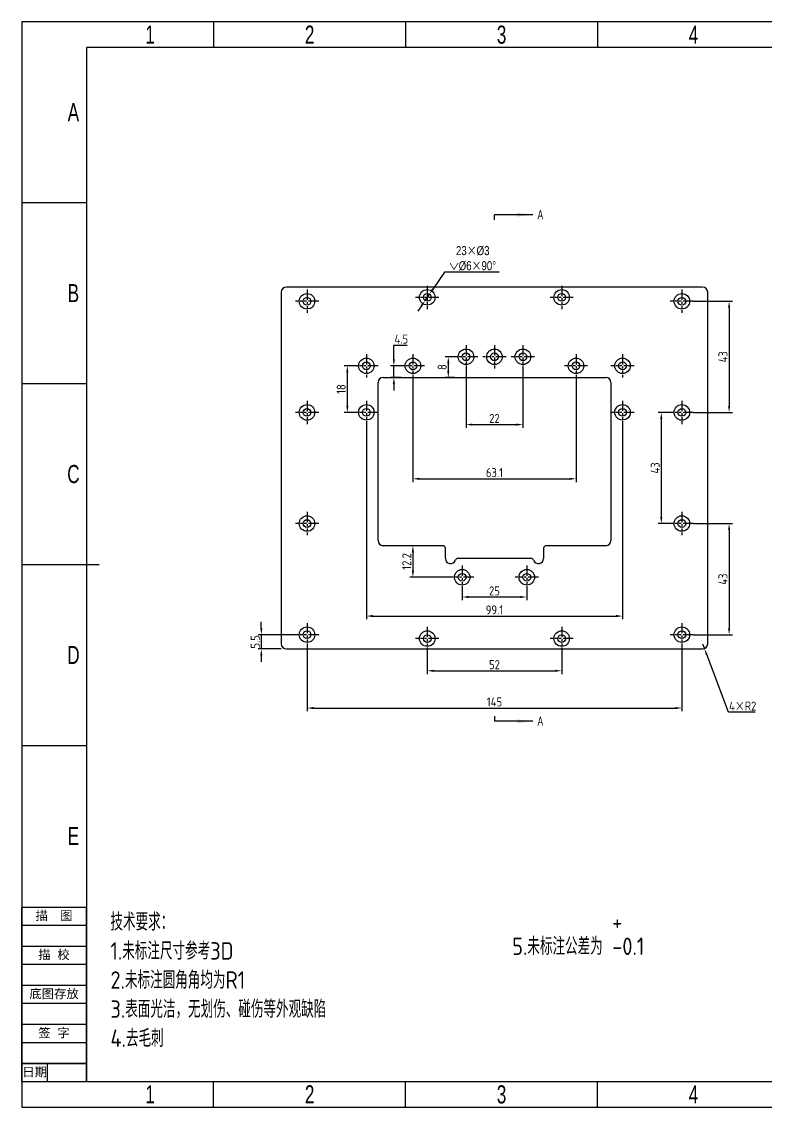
# Model space of a CAD drawing. Header units: millimetres. Extents: x 423 to 1017, y -78 to 342.
# Drawn here: x 423.2 to 711.2, y -78.1 to 341.9 of the extents above; entities that cross this region are included whole.
import ezdxf
from ezdxf.enums import TextEntityAlignment as Align

# ---------------------------------------------------------------- set-up
doc = ezdxf.new("R2010")
doc.units = ezdxf.units.MM
doc.header["$LTSCALE"] = 0.25
doc.header["$PDMODE"] = 3
doc.header["$PDSIZE"] = 1
doc.linetypes.add('PHANTOM2', pattern=[31.75, 15.875, -3.175, 3.175, -3.175, 3.175, -3.175])
doc.layers.get('0').update_dxf_attribs({"linetype": 'CONTINUOUS'})
doc.layers.get('Defpoints').update_dxf_attribs({"linetype": 'CONTINUOUS'})
for name, color, linetype in [('2双点画线', 6, 'PHANTOM2'), ('BMQZJ_DXF_CONTINUOUS_LINE', 7, 'CONTINUOUS'), ('BMQZJ_DXF_FORMAT', 7, 'CONTINUOUS'), ('DINGBAN_DXF_CONTINUOUS_LINE', 7, 'CONTINUOUS'), ('后壳_DXF_HATCHING', 7, 'CONTINUOUS')]:
    doc.layers.add(name, color=color, linetype=linetype)
doc.styles.get("Standard").update_dxf_attribs({"font": 'CHANGFANGSONG.TTF'})
doc.styles.add('TEXTSTYLE_2', font='CHANGFANGSONG.TTF')
doc.styles.add('TEXTSTYLE_3', font='CHANGFANGSONG.TTF')
doc.styles.add('字母', font='gbenor.shx', dxfattribs={"height": 3.5, "bigfont": 'gbcbig.shx'})
doc.styles.add('汉字', font='gbenor.shx', dxfattribs={"height": 5, "bigfont": 'gbcbig.shx'})
doc.dimstyles.get("Standard").update_dxf_attribs({"dimtxt": 3.5, "dimasz": 3.5, "dimexe": 1.5, "dimexo": 0, "dimtad": 1, "dimdsep": 46, "dimtxsty": 'STANDARD', "dimblk": '_FILLED', "dimblk1": '_FILLED', "dimblk2": '_FILLED', "dimcen": 0.09, "dimclrt": 3, "dimazin": 2, "dimtol": 1, "dimtp": 0.01, "dimtm": 0.01, "dimtfac": 1, "dimtofl": 0, "dimtmove": 0, "dimatfit": 3, "dimldrblk": '_FILLED', "dimfxl": 1, "dimtolj": 1, "dimarcsym": 0})
doc.dimstyles.new('正常', dxfattribs={"dimtxt": 3.5, "dimasz": 2.5, "dimexe": 1.25, "dimexo": 0, "dimtad": 1, "dimtoh": 1, "dimdsep": 46, "dimtxsty": '字母', "dimcen": 2.5, "dimclrd": 3, "dimclre": 3, "dimclrt": 3, "dimadec": 0, "dimazin": 0, "dimtfac": 1, "dimtmove": 0, "dimatfit": 3, "dimfxl": 1, "dimarcsym": 0})

# ---------------------------------------------------------------- blocks, each defined once
blk = doc.blocks.new('*T141')
at = {"layer": 'BMQZJ_DXF_FORMAT', "color": 0, "linetype": 'ByBlock', "lineweight": -2, "transparency": 16777216}
for p, q in [((0, 67.48), (25, 67.48)), ((0, 0), (0, 67.48)), ((25, 0), (25, 67.48)), ((0, 60.48), (25, 60.48)), ((0, 52.36), (25, 52.36)), ((0, 45.36), (25, 45.36)), ((0, 37.24), (25, 37.24)), ((0, 30.24), (25, 30.24)), ((0, 22.12), (25, 22.12)), ((0, 15.12), (25, 15.12)), ((0, 7), (25, 7)), ((10, 0), (10, 7)), ((0, 0), (25, 0))]:
    blk.add_line(p, q, dxfattribs=at)
at = {"layer": 'BMQZJ_DXF_FORMAT', "color": 3, "linetype": 'Continuous', "transparency": 16777216, "char_height": 3.5, "attachment_point": 5, "style": 'TEXTSTYLE_3'}
for s, insert, width in [('{\\fSimSun|b0|i0|c134|p2;描  图}', (12.5, 63.98), 24.88), ('描  校', (12.5, 48.86), 24.88), ('底图存放', (12.5, 33.74), 24.88), ('签  字', (12.5, 18.62), 24.88), ('日期', (5, 3.5), 9.88)]:
    blk.add_mtext(s, dxfattribs=dict(at, insert=insert, width=width))
blk = doc.blocks.new('*D217')
at = {"layer": 'BMQZJ_DXF_CONTINUOUS_LINE', "color": 3, "lineweight": -2, "transparency": 16777216}
for p, q in [((580.09, 98.74), (580.09, 89.53)), ((632.09, 98.74), (632.09, 89.53)), ((582.59, 90.78), (629.59, 90.78))]:
    blk.add_line(p, q, dxfattribs=at)
at = {"layer": 'BMQZJ_DXF_CONTINUOUS_LINE', "color": 3, "transparency": 16777216}
for points in [[(582.59, 91.2), (582.59, 90.36), (580.09, 90.78)], [(629.59, 91.2), (629.59, 90.36), (632.09, 90.78)]]:
    blk.add_solid(points, dxfattribs=at)
at = {"layer": 'Defpoints', "color": 0, "transparency": 16777216}
for p in [(580.09, 98.74), (632.09, 98.74), (632.09, 90.78)]:
    blk.add_point(p, dxfattribs=at)
at = {"layer": 'BMQZJ_DXF_CONTINUOUS_LINE', "color": 3, "transparency": 16777216, "insert": (606.09, 93.15), "char_height": 3.5, "attachment_point": 5, "style": '字母'}
blk.add_mtext('52', dxfattribs=at)
blk = doc.blocks.new('*D218')
at = {"layer": 'BMQZJ_DXF_CONTINUOUS_LINE', "color": 3, "lineweight": -2, "transparency": 16777216}
for p, q in [((593.59, 122.47), (593.59, 118.08)), ((618.59, 122.47), (618.59, 118.08)), ((596.09, 119.33), (616.09, 119.33))]:
    blk.add_line(p, q, dxfattribs=at)
at = {"layer": 'BMQZJ_DXF_CONTINUOUS_LINE', "color": 3, "transparency": 16777216}
for points in [[(596.09, 119.74), (596.09, 118.91), (593.59, 119.33)], [(616.09, 119.74), (616.09, 118.91), (618.59, 119.33)]]:
    blk.add_solid(points, dxfattribs=at)
at = {"layer": 'Defpoints', "color": 0, "transparency": 16777216}
for p in [(593.59, 122.47), (618.59, 122.47), (618.59, 119.33)]:
    blk.add_point(p, dxfattribs=at)
at = {"layer": 'BMQZJ_DXF_CONTINUOUS_LINE', "color": 3, "transparency": 16777216, "insert": (606.09, 121.7), "char_height": 3.5, "attachment_point": 5, "style": '字母'}
blk.add_mtext('25', dxfattribs=at)
blk = doc.blocks.new('*D219')
at = {"layer": 'BMQZJ_DXF_CONTINUOUS_LINE', "color": 3, "lineweight": -2, "transparency": 16777216}
for p, q in [((515.9, 107.24), (515.9, 109.74)), ((529.09, 104.74), (514.65, 104.74)), ((515.9, 104.74), (515.9, 99.24)), ((523.59, 99.24), (514.65, 99.24)), ((515.9, 96.74), (515.9, 94.24))]:
    blk.add_line(p, q, dxfattribs=at)
at = {"layer": 'BMQZJ_DXF_CONTINUOUS_LINE', "color": 3, "transparency": 16777216}
for points in [[(515.48, 107.24), (516.31, 107.24), (515.9, 104.74)], [(515.48, 96.74), (516.31, 96.74), (515.9, 99.24)]]:
    blk.add_solid(points, dxfattribs=at)
at = {"layer": 'Defpoints', "color": 0, "transparency": 16777216}
for p in [(529.09, 104.74), (515.9, 99.24), (523.59, 99.24)]:
    blk.add_point(p, dxfattribs=at)
at = {"layer": 'BMQZJ_DXF_CONTINUOUS_LINE', "color": 3, "transparency": 16777216, "insert": (513.52, 101.99), "char_height": 3.5, "attachment_point": 5, "rotation": 90, "style": '字母'}
blk.add_mtext('5.5', dxfattribs=at)
blk = doc.blocks.new('*D228')
at = {"layer": 'BMQZJ_DXF_CONTINUOUS_LINE', "color": 3, "lineweight": -2, "transparency": 16777216}
for p, q in [((552.04, 208.77), (547.92, 208.77)), ((549.17, 206.27), (549.17, 193.27)), ((552.04, 190.77), (547.92, 190.77))]:
    blk.add_line(p, q, dxfattribs=at)
at = {"layer": 'BMQZJ_DXF_CONTINUOUS_LINE', "color": 3, "transparency": 16777216}
for points in [[(548.75, 206.27), (549.58, 206.27), (549.17, 208.77)], [(548.75, 193.27), (549.58, 193.27), (549.17, 190.77)]]:
    blk.add_solid(points, dxfattribs=at)
at = {"layer": 'Defpoints', "color": 0, "transparency": 16777216}
for p in [(552.04, 208.77), (549.17, 190.77), (552.04, 190.77)]:
    blk.add_point(p, dxfattribs=at)
at = {"layer": 'BMQZJ_DXF_CONTINUOUS_LINE', "color": 3, "transparency": 16777216, "insert": (546.79, 199.77), "char_height": 3.5, "attachment_point": 5, "rotation": 90, "style": '字母'}
blk.add_mtext('18', dxfattribs=at)
blk = doc.blocks.new('*D231')
at = {"layer": 'BMQZJ_DXF_CONTINUOUS_LINE', "color": 3, "lineweight": -2, "transparency": 16777216}
for p, q in [((574.54, 204.27), (574.54, 163.8)), ((637.64, 204.27), (637.64, 163.8)), ((577.04, 165.05), (635.14, 165.05))]:
    blk.add_line(p, q, dxfattribs=at)
at = {"layer": 'BMQZJ_DXF_CONTINUOUS_LINE', "color": 3, "transparency": 16777216}
for points in [[(577.04, 165.47), (577.04, 164.64), (574.54, 165.05)], [(635.14, 165.47), (635.14, 164.64), (637.64, 165.05)]]:
    blk.add_solid(points, dxfattribs=at)
at = {"layer": 'Defpoints', "color": 0, "transparency": 16777216}
for p in [(574.54, 204.27), (637.64, 204.27), (637.64, 165.05)]:
    blk.add_point(p, dxfattribs=at)
at = {"layer": 'BMQZJ_DXF_CONTINUOUS_LINE', "color": 3, "transparency": 16777216, "insert": (606.09, 167.43), "char_height": 3.5, "attachment_point": 5, "style": '字母'}
blk.add_mtext('63.1', dxfattribs=at)
blk = doc.blocks.new('*D232')
at = {"layer": 'BMQZJ_DXF_CONTINUOUS_LINE', "color": 3, "lineweight": -2, "transparency": 16777216}
for p, q in [((595.09, 207.77), (595.09, 184.78)), ((617.09, 207.77), (617.09, 184.78)), ((597.59, 186.03), (614.59, 186.03))]:
    blk.add_line(p, q, dxfattribs=at)
at = {"layer": 'BMQZJ_DXF_CONTINUOUS_LINE', "color": 3, "transparency": 16777216}
for points in [[(597.59, 186.44), (597.59, 185.61), (595.09, 186.03)], [(614.59, 186.44), (614.59, 185.61), (617.09, 186.03)]]:
    blk.add_solid(points, dxfattribs=at)
at = {"layer": 'Defpoints', "color": 0, "transparency": 16777216}
for p in [(595.09, 207.77), (617.09, 207.77), (617.09, 186.03)]:
    blk.add_point(p, dxfattribs=at)
at = {"layer": 'BMQZJ_DXF_CONTINUOUS_LINE', "color": 3, "transparency": 16777216, "insert": (606.09, 188.4), "char_height": 3.5, "attachment_point": 5, "style": '字母'}
blk.add_mtext('22', dxfattribs=at)
blk = doc.blocks.new('*D235')
at = {"layer": 'BMQZJ_DXF_CONTINUOUS_LINE', "color": 3, "lineweight": -2, "transparency": 16777216}
for p, q in [((590.59, 212.27), (586.98, 212.27)), ((588.23, 209.77), (588.23, 206.77)), ((590.59, 204.27), (586.98, 204.27))]:
    blk.add_line(p, q, dxfattribs=at)
at = {"layer": 'BMQZJ_DXF_CONTINUOUS_LINE', "color": 3, "transparency": 16777216}
for points in [[(587.82, 209.77), (588.65, 209.77), (588.23, 212.27)], [(587.82, 206.77), (588.65, 206.77), (588.23, 204.27)]]:
    blk.add_solid(points, dxfattribs=at)
at = {"layer": 'Defpoints', "color": 0, "transparency": 16777216}
for p in [(590.59, 212.27), (588.23, 204.27), (590.59, 204.27)]:
    blk.add_point(p, dxfattribs=at)
at = {"layer": 'BMQZJ_DXF_CONTINUOUS_LINE', "color": 3, "transparency": 16777216, "insert": (585.86, 208.27), "char_height": 3.5, "attachment_point": 5, "rotation": 90, "style": '字母'}
blk.add_mtext('8', dxfattribs=at)
blk = doc.blocks.new('*D236')
at = {"layer": 'BMQZJ_DXF_CONTINUOUS_LINE', "color": 3, "lineweight": -2, "transparency": 16777216}
for p, q in [((567.17, 211.27), (567.17, 216.72)), ((567.17, 216.72), (572.29, 216.72)), ((570.04, 208.77), (565.92, 208.77)), ((567.17, 204.27), (567.17, 208.77)), ((570.04, 204.27), (565.92, 204.27)), ((567.17, 201.77), (567.17, 199.27))]:
    blk.add_line(p, q, dxfattribs=at)
at = {"layer": 'BMQZJ_DXF_CONTINUOUS_LINE', "color": 3, "transparency": 16777216}
for points in [[(566.75, 211.27), (567.59, 211.27), (567.17, 208.77)], [(566.75, 201.77), (567.59, 201.77), (567.17, 204.27)]]:
    blk.add_solid(points, dxfattribs=at)
at = {"layer": 'Defpoints', "color": 0, "transparency": 16777216}
for p in [(570.04, 208.77), (567.17, 204.27), (570.04, 204.27)]:
    blk.add_point(p, dxfattribs=at)
at = {"layer": 'BMQZJ_DXF_CONTINUOUS_LINE', "color": 3, "transparency": 16777216, "insert": (570.04, 219.1), "char_height": 3.5, "attachment_point": 5, "style": '字母'}
blk.add_mtext('4.5', dxfattribs=at)
blk = doc.blocks.new('*D238')
at = {"layer": 'BMQZJ_DXF_CONTINUOUS_LINE', "color": 3, "lineweight": -2, "transparency": 16777216}
for p, q in [((556.54, 186.27), (556.54, 110.7)), ((655.64, 186.27), (655.64, 110.7)), ((559.04, 111.95), (653.14, 111.95))]:
    blk.add_line(p, q, dxfattribs=at)
at = {"layer": 'BMQZJ_DXF_CONTINUOUS_LINE', "color": 3, "transparency": 16777216}
for points in [[(559.04, 112.37), (559.04, 111.54), (556.54, 111.95)], [(653.14, 112.37), (653.14, 111.54), (655.64, 111.95)]]:
    blk.add_solid(points, dxfattribs=at)
at = {"layer": 'Defpoints', "color": 0, "transparency": 16777216}
for p in [(556.54, 186.27), (655.64, 186.27), (655.64, 111.95)]:
    blk.add_point(p, dxfattribs=at)
at = {"layer": 'BMQZJ_DXF_CONTINUOUS_LINE', "color": 3, "transparency": 16777216, "insert": (606.09, 114.33), "char_height": 3.5, "attachment_point": 5, "style": '字母'}
blk.add_mtext('99.1', dxfattribs=at)
blk = doc.blocks.new('*D239')
at = {"layer": 'BMQZJ_DXF_CONTINUOUS_LINE', "color": 3, "lineweight": -2, "transparency": 16777216}
for p, q in [((533.59, 100.24), (533.59, 75.12)), ((678.59, 100.24), (678.59, 75.12)), ((536.09, 76.37), (676.09, 76.37))]:
    blk.add_line(p, q, dxfattribs=at)
at = {"layer": 'BMQZJ_DXF_CONTINUOUS_LINE', "color": 3, "transparency": 16777216}
for points in [[(536.09, 76.78), (536.09, 75.95), (533.59, 76.37)], [(676.09, 76.78), (676.09, 75.95), (678.59, 76.37)]]:
    blk.add_solid(points, dxfattribs=at)
at = {"layer": 'Defpoints', "color": 0, "transparency": 16777216}
for p in [(533.59, 100.24), (678.59, 100.24), (678.59, 76.37)]:
    blk.add_point(p, dxfattribs=at)
at = {"layer": 'BMQZJ_DXF_CONTINUOUS_LINE', "color": 3, "transparency": 16777216, "insert": (606.09, 78.74), "char_height": 3.5, "attachment_point": 5, "style": '字母'}
blk.add_mtext('145', dxfattribs=at)
blk = doc.blocks.new('*D246')
at = {"layer": 'BMQZJ_DXF_CONTINUOUS_LINE', "color": 3, "lineweight": -2, "transparency": 16777216}
for p, q in [((586.78, 245.06), (582.34, 238.55)), ((607.97, 245.06), (586.78, 245.06)), ((579.25, 234), (580.94, 236.48)), ((577.84, 231.94), (576.43, 229.87))]:
    blk.add_line(p, q, dxfattribs=at)
at = {"layer": 'BMQZJ_DXF_CONTINUOUS_LINE', "color": 3, "transparency": 16777216}
for points in [[(582, 238.78), (582.69, 238.31), (580.94, 236.48)], [(577.5, 232.17), (578.18, 231.7), (579.25, 234)]]:
    blk.add_solid(points, dxfattribs=at)
at = {"layer": 'Defpoints', "color": 0, "transparency": 16777216}
for p in [(580.94, 236.48), (579.25, 234)]:
    blk.add_point(p, dxfattribs=at)
at = {"layer": 'BMQZJ_DXF_CONTINUOUS_LINE', "color": 3, "transparency": 16777216, "insert": (597.69, 250.35), "char_height": 3.5, "attachment_point": 5, "style": '字母'}
blk.add_mtext('{\\Fgdt|c134;\\W0.8;23\\fMS Gothic|b0|i0|c128|p49;×\\Fgdt|c134;%%C3\\Pw%%C6\\fMS Gothic|b0|i0|c128|p49;×\\Fgdt|c134;90%%D}', dxfattribs=at)
blk = doc.blocks.new('*D247')
at = {"layer": 'BMQZJ_DXF_CONTINUOUS_LINE', "color": 3, "lineweight": -2, "transparency": 16777216}
for p, q in [((683.09, 147.74), (698.11, 147.74)), ((696.86, 145.24), (696.86, 107.24)), ((683.09, 104.74), (698.11, 104.74))]:
    blk.add_line(p, q, dxfattribs=at)
at = {"layer": 'BMQZJ_DXF_CONTINUOUS_LINE', "color": 3, "transparency": 16777216}
for points in [[(696.44, 145.24), (697.28, 145.24), (696.86, 147.74)], [(696.44, 107.24), (697.28, 107.24), (696.86, 104.74)]]:
    blk.add_solid(points, dxfattribs=at)
at = {"layer": 'Defpoints', "color": 0, "transparency": 16777216}
for p in [(683.09, 147.74), (683.09, 104.74), (696.86, 104.74)]:
    blk.add_point(p, dxfattribs=at)
at = {"layer": 'BMQZJ_DXF_CONTINUOUS_LINE', "color": 3, "transparency": 16777216, "insert": (694.48, 126.24), "char_height": 3.5, "attachment_point": 5, "rotation": 90, "style": '字母'}
blk.add_mtext('43', dxfattribs=at)
blk = doc.blocks.new('*D248')
at = {"layer": 'BMQZJ_DXF_CONTINUOUS_LINE', "color": 3, "lineweight": -2, "transparency": 16777216}
for p, q in [((674.09, 190.74), (669.38, 190.74)), ((670.63, 188.24), (670.63, 150.24)), ((674.09, 147.74), (669.38, 147.74))]:
    blk.add_line(p, q, dxfattribs=at)
at = {"layer": 'BMQZJ_DXF_CONTINUOUS_LINE', "color": 3, "transparency": 16777216}
for points in [[(670.21, 188.24), (671.05, 188.24), (670.63, 190.74)], [(670.21, 150.24), (671.05, 150.24), (670.63, 147.74)]]:
    blk.add_solid(points, dxfattribs=at)
at = {"layer": 'Defpoints', "color": 0, "transparency": 16777216}
for p in [(674.09, 190.74), (670.63, 147.74), (674.09, 147.74)]:
    blk.add_point(p, dxfattribs=at)
at = {"layer": 'BMQZJ_DXF_CONTINUOUS_LINE', "color": 3, "transparency": 16777216, "insert": (668.26, 169.24), "char_height": 3.5, "attachment_point": 5, "rotation": 90, "style": '字母'}
blk.add_mtext('43', dxfattribs=at)
blk = doc.blocks.new('*D249')
at = {"layer": 'BMQZJ_DXF_CONTINUOUS_LINE', "color": 3, "lineweight": -2, "transparency": 16777216}
for p, q in [((683.09, 233.74), (698.11, 233.74)), ((696.86, 231.24), (696.86, 193.24)), ((683.09, 190.74), (698.11, 190.74))]:
    blk.add_line(p, q, dxfattribs=at)
at = {"layer": 'BMQZJ_DXF_CONTINUOUS_LINE', "color": 3, "transparency": 16777216}
for points in [[(696.44, 231.24), (697.28, 231.24), (696.86, 233.74)], [(696.44, 193.24), (697.28, 193.24), (696.86, 190.74)]]:
    blk.add_solid(points, dxfattribs=at)
at = {"layer": 'Defpoints', "color": 0, "transparency": 16777216}
for p in [(683.09, 233.74), (683.09, 190.74), (696.86, 190.74)]:
    blk.add_point(p, dxfattribs=at)
at = {"layer": 'BMQZJ_DXF_CONTINUOUS_LINE', "color": 3, "transparency": 16777216, "insert": (694.48, 212.24), "char_height": 3.5, "attachment_point": 5, "rotation": 90, "style": '字母'}
blk.add_mtext('43', dxfattribs=at)
blk = doc.blocks.new('_FILLED')
at = {"color": 0, "linetype": 'ByBlock'}
blk.add_solid([(0, 0), (-1, 0.143), (-1, -0.143)], dxfattribs=at)
blk = doc.blocks.new('XSEC_FILLED')
at = {"color": 0, "linetype": 'ByBlock'}
blk.add_solid([(0, 0), (-1, 0.125), (-1, -0.125)], dxfattribs=at)
blk = doc.blocks.new('*D251')
at = {"layer": 'BMQZJ_DXF_CONTINUOUS_LINE', "color": 3, "lineweight": -2, "transparency": 16777216}
for p, q in [((586.09, 139.17), (573.29, 139.17)), ((574.54, 136.67), (574.54, 129.47)), ((589.09, 126.97), (573.29, 126.97))]:
    blk.add_line(p, q, dxfattribs=at)
at = {"layer": 'BMQZJ_DXF_CONTINUOUS_LINE', "color": 3, "transparency": 16777216}
for points in [[(574.12, 136.67), (574.96, 136.67), (574.54, 139.17)], [(574.12, 129.47), (574.96, 129.47), (574.54, 126.97)]]:
    blk.add_solid(points, dxfattribs=at)
at = {"layer": 'Defpoints', "color": 0, "transparency": 16777216}
for p in [(586.09, 139.17), (574.54, 126.97), (589.09, 126.97)]:
    blk.add_point(p, dxfattribs=at)
at = {"layer": 'BMQZJ_DXF_CONTINUOUS_LINE', "color": 3, "transparency": 16777216, "insert": (572.16, 133.07), "char_height": 3.5, "attachment_point": 5, "rotation": 90, "style": '字母'}
blk.add_mtext('12.2', dxfattribs=at)
blk = doc.blocks.new('*D252')
at = {"layer": 'BMQZJ_DXF_CONTINUOUS_LINE', "color": 3, "lineweight": -2, "transparency": 16777216}
for p, q in [((686.59, 101.24), (687.3, 99.37)), ((696.66, 74.75), (688.19, 97.04)), ((706.93, 74.75), (696.66, 74.75))]:
    blk.add_line(p, q, dxfattribs=at)
at = {"layer": 'BMQZJ_DXF_CONTINUOUS_LINE', "color": 3, "transparency": 16777216}
blk.add_solid([(688.58, 97.18), (687.8, 96.89), (687.3, 99.37)], dxfattribs=at)
at = {"layer": 'Defpoints', "color": 0, "transparency": 16777216}
for p in [(686.59, 101.24), (687.3, 99.37)]:
    blk.add_point(p, dxfattribs=at)
at = {"layer": 'BMQZJ_DXF_CONTINUOUS_LINE', "color": 3, "transparency": 16777216, "insert": (702.11, 77.13), "char_height": 3.5, "attachment_point": 5, "style": '字母'}
blk.add_mtext('4{\\fMS Gothic|b0|i0|c128|p49;\\W0.8;×}R2', dxfattribs=at)

msp = doc.modelspace()

# ---------------------------------------------------------------- linework, layer by layer
at = {"layer": '2双点画线'}
for p, q in [((580.0915, 239.7428), (580.0915, 230.7428)), ((632.0915, 239.7428), (632.0915, 230.7428)), ((533.5915, 238.2428), (533.5915, 229.2428)), ((584.5915, 235.2428), (575.5915, 235.2428)), ((636.5915, 235.2428), (627.5915, 235.2428)), ((678.5915, 238.2428), (678.5915, 229.2428)), ((538.0915, 233.7428), (529.0915, 233.7428)), ((683.0915, 233.7428), (674.0915, 233.7428)), ((595.0915, 216.7678), (595.0915, 207.7678)), ((606.0915, 216.7678), (606.0915, 207.7678)), ((617.0915, 216.7678), (617.0915, 207.7678)), ((556.5415, 213.2678), (556.5415, 204.2678)), ((574.5415, 213.2678), (574.5415, 204.2678)), ((599.5915, 212.2678), (590.5915, 212.2678)), ((610.5915, 212.2678), (601.5915, 212.2678)), ((621.5915, 212.2678), (612.5915, 212.2678)), ((637.6415, 213.2678), (637.6415, 204.2678)), ((655.6415, 213.2678), (655.6415, 204.2678)), ((561.0415, 208.7678), (552.0415, 208.7678)), ((579.0415, 208.7678), (570.0415, 208.7678)), ((642.1415, 208.7678), (633.1415, 208.7678)), ((660.1415, 208.7678), (651.1415, 208.7678)), ((533.5915, 195.2428), (533.5915, 186.2428)), ((556.5415, 195.2678), (556.5415, 186.2678)), ((655.6415, 195.2678), (655.6415, 186.2678)), ((678.5915, 195.2428), (678.5915, 186.2428)), ((538.0915, 190.7428), (529.0915, 190.7428)), ((561.0415, 190.7678), (552.0415, 190.7678)), ((660.1415, 190.7678), (651.1415, 190.7678)), ((683.0915, 190.7428), (674.0915, 190.7428)), ((533.5915, 152.2428), (533.5915, 143.2428)), ((678.5915, 152.2428), (678.5915, 143.2428)), ((538.0915, 147.7428), (529.0915, 147.7428)), ((683.0915, 147.7428), (674.0915, 147.7428)), ((593.5915, 131.4678), (593.5915, 122.4678)), ((618.5915, 131.4678), (618.5915, 122.4678)), ((598.0915, 126.9678), (589.0915, 126.9678)), ((623.0915, 126.9678), (614.0915, 126.9678)), ((533.5915, 109.2428), (533.5915, 100.2428)), ((678.5915, 109.2428), (678.5915, 100.2428)), ((580.0915, 107.7428), (580.0915, 98.7428)), ((632.0915, 107.7428), (632.0915, 98.7428)), ((538.0915, 104.7428), (529.0915, 104.7428)), ((584.5915, 103.2428), (575.5915, 103.2428)), ((636.5915, 103.2428), (627.5915, 103.2428)), ((683.0915, 104.7428), (674.0915, 104.7428))]:
    msp.add_line(p, q, dxfattribs=at)
at = {"layer": 'BMQZJ_DXF_FORMAT', "color": 1, "linetype": 'Continuous'}
for p, q in [((423.2074, 341.9009), (423.2074, -78.0991)), ((1017.2074, 341.9009), (423.2074, 341.9009)), ((497.4574, 341.9009), (497.4574, 331.9009)), ((571.7074, 341.9009), (571.7074, 331.9009)), ((645.9574, 341.9009), (645.9574, 331.9009)), ((423.2074, 271.9009), (448.2074, 271.9009)), ((423.2074, 201.9009), (448.2074, 201.9009)), ((423.2074, 61.9009), (448.2074, 61.9009)), ((448.2074, -61.0991), (423.2074, -61.0991)), ((433.2074, -68.0991), (433.2074, -61.0991)), ((423.2074, -68.0991), (448.2074, -68.0991)), ((497.4574, -78.0991), (497.4574, -68.0991)), ((571.7074, -78.0991), (571.7074, -68.0991)), ((645.9574, -78.0991), (645.9574, -68.0991)), ((423.2074, -78.0991), (1017.2074, -78.0991))]:
    msp.add_line(p, q, dxfattribs=at)
at = {"layer": 'BMQZJ_DXF_FORMAT', "color": 7, "linetype": 'Continuous'}
for p, q in [((448.2074, 331.9009), (448.2074, -68.0991)), ((1007.2074, 331.9009), (448.2074, 331.9009)), ((423.2074, 131.9009), (453.2074, 131.9009)), ((448.2074, -68.0991), (1007.2074, -68.0991))]:
    msp.add_line(p, q, dxfattribs=at)
at = {"layer": 'DINGBAN_DXF_CONTINUOUS_LINE', "color": 7, "linetype": 'Continuous'}
for p, q in [((523.5915, 237.2428), (523.5915, 101.2428)), ((686.5915, 239.2428), (525.5915, 239.2428)), ((688.5915, 101.2428), (688.5915, 237.2428)), ((561.0415, 141.1678), (561.0415, 202.2678)), ((563.0415, 204.2678), (649.1415, 204.2678)), ((651.1415, 202.2678), (651.1415, 141.1678)), ((586.0915, 139.1678), (563.0415, 139.1678)), ((649.1415, 139.1678), (626.0915, 139.1678)), ((587.0915, 134.2178), (587.0915, 138.1678)), ((625.0915, 138.1678), (625.0915, 134.2178)), ((620.263, 134.2178), (591.9199, 134.2178)), ((525.5915, 99.2428), (686.5915, 99.2428))]:
    msp.add_line(p, q, dxfattribs=at)
for centre, radius in [((533.5915, 233.7428), 3), ((533.5915, 233.7428), 1.5), ((580.0915, 235.2428), 3), ((580.0915, 235.2428), 1.5), ((632.0915, 235.2428), 3), ((632.0915, 235.2428), 1.5), ((678.5915, 233.7428), 3), ((678.5915, 233.7428), 1.5), ((595.0915, 212.2678), 3), ((606.0915, 212.2678), 3), ((617.0915, 212.2678), 3), ((556.5415, 208.7678), 3), ((556.5415, 208.7678), 1.5), ((574.5415, 208.7678), 3), ((574.5415, 208.7678), 1.5), ((595.0915, 212.2678), 1.5), ((606.0915, 212.2678), 1.5), ((617.0915, 212.2678), 1.5), ((637.6415, 208.7678), 3), ((637.6415, 208.7678), 1.5), ((655.6415, 208.7678), 3), ((655.6415, 208.7678), 1.5), ((533.5915, 190.7428), 3), ((556.5415, 190.7678), 3), ((655.6415, 190.7678), 3), ((678.5915, 190.7428), 3), ((533.5915, 190.7428), 1.5), ((556.5415, 190.7678), 1.5), ((655.6415, 190.7678), 1.5), ((678.5915, 190.7428), 1.5), ((533.5915, 147.7428), 3), ((533.5915, 147.7428), 1.5), ((678.5915, 147.7428), 3), ((678.5915, 147.7428), 1.5), ((593.5915, 126.9678), 3), ((593.5915, 126.9678), 1.5), ((618.5915, 126.9678), 3), ((618.5915, 126.9678), 1.5), ((533.5915, 104.7428), 3), ((533.5915, 104.7428), 1.5), ((580.0915, 103.2428), 3), ((632.0915, 103.2428), 3), ((678.5915, 104.7428), 3), ((678.5915, 104.7428), 1.5), ((580.0915, 103.2428), 1.5), ((632.0915, 103.2428), 1.5)]:
    msp.add_circle(centre, radius, dxfattribs=at)
for centre, radius, start, end in [((525.5915, 237.2428), 2, 90, 180), ((686.5915, 237.2428), 2, 0, 90), ((563.0415, 202.2678), 2, 90, 180), ((649.1415, 202.2678), 2, 0, 90), ((563.0415, 141.1678), 2, 180, 270), ((586.0915, 138.1678), 1, 0, 90), ((626.0915, 138.1678), 1, 90, 180), ((649.1415, 141.1678), 2, 270, 0), ((589.0915, 134.2178), 2, 180, 340.528779), ((591.9199, 133.2178), 1, 90, 160.528779), ((620.263, 133.2178), 1, 19.471221, 90), ((623.0915, 134.2178), 2, 199.471221, 0), ((525.5915, 101.2428), 2, 180, 270), ((686.5915, 101.2428), 2, 270, 0)]:
    msp.add_arc(centre, radius, start, end, dxfattribs=at)
at = {"layer": '后壳_DXF_HATCHING', "color": 7}
for p, q in [((606.0915, 265.2428), (606.0915, 267.2428)), ((606.0915, 73.2428), (606.0915, 71.2428))]:
    msp.add_line(p, q, dxfattribs=at)

# ---------------------------------------------------------------- block references
msp.add_blockref('*T141', (423.2074, -68.0991))

# ---------------------------------------------------------------- texts
at = {"layer": '2双点画线', "color": 2}
note = msp.add_mtext_dynamic_manual_height_columns('技术要求：\\P1.未标注尺寸参考3D\\P2.未标注圆角角均为R1\\P3.表面光洁，无划伤、碰伤等外观缺陷\\P4.去毛刺\\P5.未标注公差为 \\S+^ -;0.1\\P', width=153.908071, gutter_width=1.5, heights=[65.122, 0], dxfattribs=dict(at, insert=(457.5272, -2.9771), char_height=6.75, attachment_point=1, style='汉字'))
at = {"layer": 'BMQZJ_DXF_FORMAT', "color": 3, "linetype": 'Continuous', "style": 'TEXTSTYLE_2', "width": 0.707}
for s, p in [('1', (472.8324, 333.4009)), ('2', (534.5824, 333.4009)), ('3', (608.8324, 333.4009)), ('4', (683.0824, 333.4009)), ('A', (443.2074, 303.4009)), ('B', (443.2074, 233.4009)), ('C', (443.2074, 163.4009)), ('D', (443.2074, 93.4009)), ('E', (443.2074, 23.4009)), ('1', (472.8324, -76.5991)), ('2', (534.5824, -76.5991)), ('3', (608.8324, -76.5991)), ('4', (683.0824, -76.5991))]:
    msp.add_text(s, height=7, dxfattribs=at).set_placement(p, align=Align.CENTER)
at = {"layer": '后壳_DXF_HATCHING', "color": 7, "linetype": 'Continuous', "width": 0.7}
for p in [(622.7498, 265.4928), (622.7498, 69.4928)]:
    msp.add_text('A', height=3.5, dxfattribs=at).set_placement(p)

# ---------------------------------------------------------------- dimensions: what is measured, and where the dimension line sits
at = {"layer": 'BMQZJ_DXF_CONTINUOUS_LINE'}
dim = msp.add_diameter_dim_2p(p1=(579.2473, 234.0028), p2=(580.9356, 236.4827), text='{\\Fgdt|c134;\\W0.8;23\\fMS Gothic|b0|i0|c128|p49;×\\Fgdt|c134;%%C3\\Pw%%C6\\fMS Gothic|b0|i0|c128|p49;×\\Fgdt|c134;90%%D}', dimstyle='正常', dxfattribs=at)
dim.commit()
dim.dimension.update_dxf_attribs({"geometry": '*D246', "text_midpoint": (597.6875, 245.0624), "dimtype": 163})
for base, p1, p2, picture, middle in [((696.8592, 190.7428), (683.0915, 233.7428), (683.0915, 190.7428), '*D249', (694.4842, 212.2428)), ((588.234, 204.2678), (590.5915, 212.2678), (590.5915, 204.2678), '*D235', (585.859, 208.2678)), ((549.1651, 190.7678), (552.0415, 208.7678), (552.0415, 190.7678), '*D228', (546.7901, 199.7678)), ((670.631, 147.7428), (674.0915, 190.7428), (674.0915, 147.7428), '*D248', (668.256, 169.2428)), ((696.8592, 104.7428), (683.0915, 147.7428), (683.0915, 104.7428), '*D247', (694.4842, 126.2428)), ((515.8951, 99.2428), (529.0915, 104.7428), (523.5915, 99.2428), '*D219', (513.5201, 101.9928))]:
    dim = msp.add_linear_dim(base=base, p1=p1, p2=p2, angle=90, dimstyle='正常', dxfattribs=at)
    dim.commit()
    dim.dimension.update_dxf_attribs({"geometry": picture, "text_midpoint": middle})
dim = msp.add_linear_dim(base=(567.1686, 204.2678), p1=(570.0415, 208.7678), p2=(570.0415, 204.2678), angle=90, dimstyle='正常', dxfattribs=at)
dim.commit()
dim.dimension.update_dxf_attribs({"geometry": '*D236', "text_midpoint": (570.0415, 216.7216), "dimtype": 160})
for base, p1, p2, picture, middle in [((617.0915, 186.0279), (595.0915, 207.7678), (617.0915, 207.7678), '*D232', (606.0915, 188.4029)), ((637.6415, 165.0531), (574.5415, 204.2678), (637.6415, 204.2678), '*D231', (606.0915, 167.4281)), ((655.6415, 111.9537), (556.5415, 186.2678), (655.6415, 186.2678), '*D238', (606.0915, 114.3287)), ((678.5915, 76.3673), (533.5915, 100.2428), (678.5915, 100.2428), '*D239', (606.0915, 78.7423))]:
    dim = msp.add_linear_dim(base=base, p1=p1, p2=p2, dimstyle='正常', dxfattribs=at)
    dim.commit()
    dim.dimension.update_dxf_attribs({"geometry": picture, "text_midpoint": middle})
dim = msp.add_linear_dim(base=(574.5394, 126.9678), p1=(586.0915, 139.1678), p2=(589.0915, 126.9678), angle=90, dimstyle='正常', override={"dimdec": 3}, dxfattribs=at)
dim.commit()
dim.dimension.update_dxf_attribs({"geometry": '*D251', "text_midpoint": (572.1644, 133.0678)})
for base, p1, p2, picture, middle in [((618.5915, 119.3251), (593.5915, 122.4678), (618.5915, 122.4678), '*D218', (606.0915, 119.3251)), ((632.0915, 90.7794), (580.0915, 98.7428), (632.0915, 98.7428), '*D217', (606.0915, 90.7794))]:
    dim = msp.add_linear_dim(base=base, p1=p1, p2=p2, dimstyle='正常', dxfattribs=at)
    dim.commit()
    dim.dimension.update_dxf_attribs({"geometry": picture, "text_midpoint": middle, "dimtype": 160})
dim = msp.add_radius_dim(center=(686.5915, 101.2428), mpoint=(687.302, 99.3732), text='4{\\fMS Gothic|b0|i0|c128|p49;\\W0.8;×}<>', dimstyle='正常', dxfattribs=at)
dim.commit()
dim.dimension.update_dxf_attribs({"geometry": '*D252', "text_midpoint": (702.1075, 74.7537), "dimtype": 164})

# ---------------------------------------------------------------- leaders
at = {"layer": '后壳_DXF_HATCHING', "color": 7, "linetype": 'Continuous'}
for points in [[(620.9415, 267.2428), (606.0915, 267.2428)], [(620.9415, 71.2428), (606.0915, 71.2428)]]:
    msp.add_leader(points, dimstyle='STANDARD', override={"dimasz": 6, "dimtad": 0, "dimldrblk": 'XSEC_FILLED'}, dxfattribs=at)

doc.saveas('drawing.dxf')
